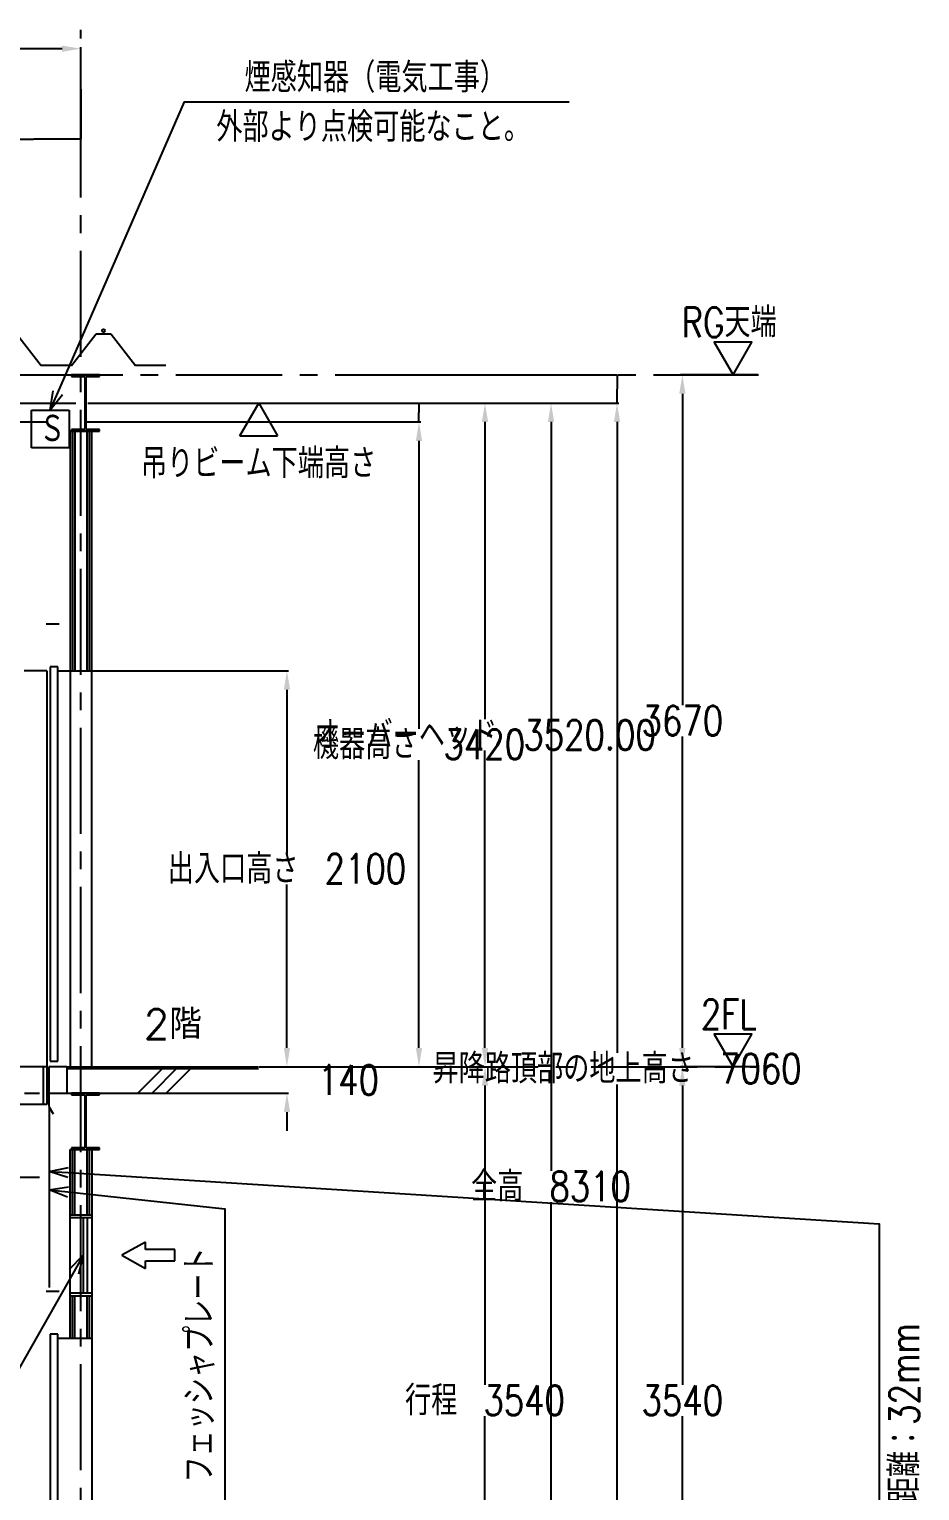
# Model space of a CAD drawing. Extents: x 6277 to 40502, y 903 to 24570.
# Drawn here: x 11605 to 16326, y 14058 to 21811 of the extents above; entities that cross this region are included whole.
import ezdxf
from ezdxf.enums import TextEntityAlignment as Align

# ---------------------------------------------------------------- set-up
doc = ezdxf.new("R2010")
doc.units = 0
doc.header["$LTSCALE"] = 750
doc.header["$MEASUREMENT"] = 0
doc.linetypes.add('CENTER2', pattern=[1.125, 0.75, -0.125, 0.125, -0.125])
doc.linetypes.add('HIDDEN2', pattern=[0.1875, 0.125, -0.0625])
doc.layers.get('0').update_dxf_attribs({"linetype": 'CONTINUOUS'})
doc.layers.get('DEFPOINTS').update_dxf_attribs({"color": 8, "linetype": 'CONTINUOUS'})
for name, color, linetype in [('01-寸法１', 6, 'CONTINUOUS'), ('01-床', 3, 'CONTINUOUS'), ('ZZ-BUILD-AXIS-T', 7, 'CENTER2'), ('ZZ-BUILD-BM2', 2, 'CONTINUOUS'), ('ZZ-BUILD-F', 3, 'CONTINUOUS'), ('ZZ-BUILD-FF', 3, 'CONTINUOUS'), ('ZZ-BUILD-MB', 3, 'CONTINUOUS'), ('ZZ-BUILD-W', 3, 'CONTINUOUS'), ('ZZ-COMMENT', 6, 'CONTINUOUS'), ('ZZ-DIM-COM1', 6, 'CONTINUOUS'), ('ZZ-DIM-COM2', 7, 'CONTINUOUS'), ('ZZ-ETC', 7, 'CONTINUOUS'), ('ZZ-OBJE', 3, 'CONTINUOUS'), ('ZZ-TEXT', 4, 'CONTINUOUS')]:
    doc.layers.add(name, color=color, linetype=linetype)
doc.styles.add('MITOFREE', font='romans.shx', dxfattribs={"width": 0.8, "bigfont": 'extfont.shx'})
doc.styles.add('MITOH', font='romans.shx', dxfattribs={"width": 0.8, "bigfont": 'extfont.shx'})
doc.dimstyles.get("Standard").update_dxf_attribs({"dimtxt": 0.18, "dimasz": 0.18, "dimexe": 0.18, "dimexo": 0.0625, "dimgap": 0.09, "dimtad": 0, "dimtih": 1, "dimtoh": 1, "dimzin": 0, "dimdsep": 46, "dimtxsty": 'MITOH', "dimcen": 0.09, "dimadec": 0, "dimazin": 0, "dimtfac": 1, "dimtofl": 0, "dimtmove": 2, "dimatfit": 3, "dimfxl": 1, "dimtolj": 1, "dimarcsym": 0})

# ---------------------------------------------------------------- blocks, each defined once
blk = doc.blocks.new('*U196')
at = {"layer": 'ZZ-COMMENT', "style": 'MITOH', "width": 0.8}
for s, p in [('煙感知器（電気工事）', (12579.7, 21634.9)), ('外部より点検可能なこと。', (12430, 21372.4))]:
    blk.add_text(s, height=157.5, dxfattribs=at).set_placement(p)
blk = doc.blocks.new('_OPEN30')
at = {"color": 0, "linetype": 'ByBlock'}
for p, q in [((-1, 0.268), (0, 0)), ((0, 0), (-1, -0.268)), ((0, 0), (-1, 0))]:
    blk.add_line(p, q, dxfattribs=at)
blk = doc.blocks.new('*U197')
at = {"layer": 'ZZ-COMMENT'}
blk.add_lwpolyline([(11589.3, 20041.1), (12261.9, 21584.9), (12271.9, 21584.9)], dxfattribs=at)
at = {"layer": 'ZZ-COMMENT', "xscale": 100, "yscale": 100, "zscale": 100, "rotation": 246.4603853469056}
blk.add_blockref('_OPEN30', (11549.4, 19949.4), dxfattribs=at)
blk = doc.blocks.new('*U208')
at = {"layer": 'ZZ-COMMENT', "style": 'MITOH', "width": 0.8}
blk.add_text('フェッシャプレート', height=157.5, rotation=90, dxfattribs=at).set_placement((12419.6, 14261.1))
blk = doc.blocks.new('*U209')
at = {"layer": 'ZZ-COMMENT'}
blk.add_lwpolyline([(11643.3, 15802.3), (12474.6, 15712.9), (12474.6, 15702.9)], dxfattribs=at)
at = {"layer": 'ZZ-COMMENT', "xscale": 100, "yscale": 100, "zscale": 100, "rotation": 173.8669687362852}
blk.add_blockref('_OPEN30', (11543.9, 15812.9), dxfattribs=at)
blk = doc.blocks.new('*U210')
at = {"layer": 'ZZ-COMMENT', "style": 'MITOH', "width": 0.8}
for s, p in [('かごの床先と昇降路の壁（フェッシャプレート）との水平距離：32mm', (16156.4, 10548.1)), ('出入口の床先とかごの床先との水平距離：10mm', (15893.9, 10539.7))]:
    blk.add_text(s, height=157.5, rotation=90, dxfattribs=at).set_placement(p)
blk = doc.blocks.new('*U211')
at = {"layer": 'ZZ-COMMENT'}
blk.add_lwpolyline([(11643.7, 15905.1), (15943.9, 15632.9), (15943.9, 15622.9)], dxfattribs=at)
at = {"layer": 'ZZ-COMMENT', "xscale": 100, "yscale": 100, "zscale": 100, "rotation": 176.3787293205025}
blk.add_blockref('_OPEN30', (11543.9, 15911.4), dxfattribs=at)
blk = doc.blocks.new('*D259')
at = {"layer": 'DEFPOINTS', "color": 0, "transparency": 16777216}
for p in [(11878.9, 21707.4), (11878.9, 21417.4), (9098.9, 20857.4)]:
    blk.add_point(p, dxfattribs=at)
at = {"layer": 'ZZ-DIM-COM1', "color": 0, "lineweight": -2, "transparency": 16777216}
for p, q in [((9098.9, 20860.5), (9098.9, 21716.4)), ((9198.9, 21707.4), (10262.4, 21707.4)), ((11778.9, 21707.4), (10715.4, 21707.4)), ((11878.9, 21420.5), (11878.9, 21716.4))]:
    blk.add_line(p, q, dxfattribs=at)
at = {"layer": 'ZZ-DIM-COM1', "color": 0, "transparency": 16777216}
for points in [[(9198.9, 21724), (9198.9, 21690.7), (9098.9, 21707.4)], [(11778.9, 21724), (11778.9, 21690.7), (11878.9, 21707.4)]]:
    blk.add_solid(points, dxfattribs=at)
at = {"layer": 'ZZ-DIM-COM1', "color": 0, "transparency": 16777216, "insert": (10488.9, 21707.4), "char_height": 157.5, "attachment_point": 5, "style": 'MITOH'}
blk.add_mtext('\\A1;2780', dxfattribs=at)
blk = doc.blocks.new('*D260')
at = {"layer": 'DEFPOINTS', "color": 0, "transparency": 16777216}
for p in [(11936.4, 18407.4), (12971.4, 18407.4), (12821.4, 16307.4)]:
    blk.add_point(p, dxfattribs=at)
at = {"layer": 'ZZ-DIM-COM1', "color": 0, "lineweight": -2, "transparency": 16777216}
for p, q in [((11939.5, 18407.4), (12980.4, 18407.4)), ((12971.4, 18307.4), (12971.4, 17440.6)), ((12971.4, 16407.4), (12971.4, 17274.1)), ((12824.5, 16307.4), (12980.4, 16307.4))]:
    blk.add_line(p, q, dxfattribs=at)
at = {"layer": 'ZZ-DIM-COM1', "color": 0, "transparency": 16777216}
for points in [[(12954.8, 18307.4), (12988.1, 18307.4), (12971.4, 18407.4)], [(12954.8, 16407.4), (12988.1, 16407.4), (12971.4, 16307.4)]]:
    blk.add_solid(points, dxfattribs=at)
at = {"layer": 'ZZ-DIM-COM1', "color": 0, "transparency": 16777216, "insert": (12971.4, 17357.4), "char_height": 157.5, "attachment_point": 5, "style": 'MITOH'}
blk.add_mtext('\\A1;出入口高さ\u30002100', dxfattribs=at)
blk = doc.blocks.new('*D261')
at = {"layer": 'DEFPOINTS', "color": 0, "transparency": 16777216}
for p in [(11906.2, 19727.4), (13671.4, 19727.4), (12821.4, 16307.4)]:
    blk.add_point(p, dxfattribs=at)
at = {"layer": 'ZZ-DIM-COM1', "color": 0, "lineweight": -2, "transparency": 16777216}
for p, q in [((11909.3, 19727.4), (13680.4, 19727.4)), ((13671.4, 19627.4), (13671.4, 18100.6)), ((13671.4, 16407.4), (13671.4, 17934.1)), ((12824.5, 16307.4), (13680.4, 16307.4))]:
    blk.add_line(p, q, dxfattribs=at)
at = {"layer": 'ZZ-DIM-COM1', "color": 0, "transparency": 16777216}
for points in [[(13654.8, 19627.4), (13688.1, 19627.4), (13671.4, 19727.4)], [(13654.8, 16407.4), (13688.1, 16407.4), (13671.4, 16307.4)]]:
    blk.add_solid(points, dxfattribs=at)
at = {"layer": 'ZZ-DIM-COM1', "color": 0, "transparency": 16777216, "insert": (13671.4, 18017.4), "char_height": 157.5, "attachment_point": 5, "style": 'MITOH'}
blk.add_mtext('\\A1;機器高さ\u30003420', dxfattribs=at)
blk = doc.blocks.new('*D263')
at = {"layer": 'DEFPOINTS', "color": 0, "transparency": 16777216}
for p in [(12821.4, 16307.4), (14021.4, 16307.4), (12821.4, 12767.4)]:
    blk.add_point(p, dxfattribs=at)
at = {"layer": 'ZZ-DIM-COM1', "color": 0, "lineweight": -2, "transparency": 16777216}
for p, q in [((12824.5, 16307.4), (14030.4, 16307.4)), ((14021.4, 16207.4), (14021.4, 14620.6)), ((14021.4, 12867.4), (14021.4, 14454.1)), ((12824.5, 12767.4), (14030.4, 12767.4))]:
    blk.add_line(p, q, dxfattribs=at)
at = {"layer": 'ZZ-DIM-COM1', "color": 0, "transparency": 16777216}
for points in [[(14004.8, 16207.4), (14038.1, 16207.4), (14021.4, 16307.4)], [(14004.8, 12867.4), (14038.1, 12867.4), (14021.4, 12767.4)]]:
    blk.add_solid(points, dxfattribs=at)
at = {"layer": 'ZZ-DIM-COM1', "color": 0, "transparency": 16777216, "insert": (14021.4, 14537.4), "char_height": 157.5, "attachment_point": 5, "style": 'MITOH'}
blk.add_mtext('\\A1;行程\u30003540', dxfattribs=at)
blk = doc.blocks.new('*D264')
at = {"layer": 'DEFPOINTS', "color": 0, "transparency": 16777216}
for p in [(11912.7, 19827.4), (14021.4, 19827.4), (12821.4, 16307.4)]:
    blk.add_point(p, dxfattribs=at)
at = {"layer": 'ZZ-DIM-COM1', "color": 190, "lineweight": -2, "transparency": 16777216}
for p, q in [((11915.8, 19827.4), (14030.4, 19827.4)), ((14021.4, 19727.4), (14021.4, 18150.6)), ((14021.4, 16407.4), (14021.4, 17984.1)), ((12824.5, 16307.4), (14030.4, 16307.4))]:
    blk.add_line(p, q, dxfattribs=at)
at = {"layer": 'ZZ-DIM-COM1', "color": 190, "transparency": 16777216}
for points in [[(14004.8, 19727.4), (14038.1, 19727.4), (14021.4, 19827.4)], [(14004.8, 16407.4), (14038.1, 16407.4), (14021.4, 16307.4)]]:
    blk.add_solid(points, dxfattribs=at)
at = {"layer": 'ZZ-DIM-COM1', "color": 190, "transparency": 16777216, "insert": (14021.4, 18067.4), "char_height": 157.5, "attachment_point": 5, "style": 'MITOH'}
blk.add_mtext('\\A1;オーバーヘッド\u30003520.00', dxfattribs=at)
blk = doc.blocks.new('*D265')
at = {"layer": 'DEFPOINTS', "color": 0, "transparency": 16777216}
for p in [(11912.7, 19827.4), (14371.4, 19827.4), (11803.9, 11517.4)]:
    blk.add_point(p, dxfattribs=at)
at = {"layer": 'ZZ-DIM-COM1', "color": 0, "lineweight": -2, "transparency": 16777216}
for p, q in [((11915.8, 19827.4), (14380.4, 19827.4)), ((14371.4, 19727.4), (14371.4, 15755.6)), ((14371.4, 11617.4), (14371.4, 15589.1)), ((11807, 11517.4), (14380.4, 11517.4))]:
    blk.add_line(p, q, dxfattribs=at)
at = {"layer": 'ZZ-DIM-COM1', "color": 0, "transparency": 16777216}
for points in [[(14354.8, 19727.4), (14388.1, 19727.4), (14371.4, 19827.4)], [(14354.8, 11617.4), (14388.1, 11617.4), (14371.4, 11517.4)]]:
    blk.add_solid(points, dxfattribs=at)
at = {"layer": 'ZZ-DIM-COM1', "color": 0, "transparency": 16777216, "insert": (14371.4, 15672.4), "char_height": 157.5, "attachment_point": 5, "style": 'MITOH'}
blk.add_mtext('\\A1;全高\u30008310', dxfattribs=at)
blk = doc.blocks.new('*D266')
at = {"layer": 'DEFPOINTS', "color": 0, "transparency": 16777216}
for p in [(11912.7, 19827.4), (14721.4, 19827.4), (12896.4, 12767.4)]:
    blk.add_point(p, dxfattribs=at)
at = {"layer": 'ZZ-DIM-COM1', "color": 0, "lineweight": -2, "transparency": 16777216}
for p, q in [((11915.8, 19827.4), (14730.4, 19827.4)), ((14721.4, 19727.4), (14721.4, 16380.6)), ((14721.4, 12867.4), (14721.4, 16214.1)), ((12899.5, 12767.4), (14730.4, 12767.4))]:
    blk.add_line(p, q, dxfattribs=at)
at = {"layer": 'ZZ-DIM-COM1', "color": 0, "transparency": 16777216}
for points in [[(14704.8, 19727.4), (14738.1, 19727.4), (14721.4, 19827.4)], [(14704.8, 12867.4), (14738.1, 12867.4), (14721.4, 12767.4)]]:
    blk.add_solid(points, dxfattribs=at)
at = {"layer": 'ZZ-DIM-COM1', "color": 0, "transparency": 16777216, "insert": (14721.4, 16297.4), "char_height": 157.5, "attachment_point": 5, "style": 'MITOH'}
blk.add_mtext('\\A1;昇降路頂部の地上高さ\u30007060', dxfattribs=at)
blk = doc.blocks.new('*D273')
at = {"layer": 'DEFPOINTS', "color": 0, "transparency": 16777216}
for p in [(12821.4, 16307.4), (12971.4, 16307.4), (11977.9, 16167.4)]:
    blk.add_point(p, dxfattribs=at)
at = {"layer": 'ZZ-DIM-COM1', "color": 0, "lineweight": -2, "transparency": 16777216}
for p, q in [((12971.4, 16407.4), (12971.4, 16507.4)), ((12824.5, 16307.4), (12980.4, 16307.4)), ((11981, 16167.4), (12980.4, 16167.4)), ((12971.4, 16067.4), (12971.4, 15967.4))]:
    blk.add_line(p, q, dxfattribs=at)
at = {"layer": 'ZZ-DIM-COM1', "color": 0, "transparency": 16777216}
for points in [[(12954.8, 16407.4), (12988.1, 16407.4), (12971.4, 16307.4)], [(12954.8, 16067.4), (12988.1, 16067.4), (12971.4, 16167.4)]]:
    blk.add_solid(points, dxfattribs=at)
at = {"layer": 'ZZ-DIM-COM1', "color": 0, "transparency": 16777216, "insert": (13297.7, 16237.4), "char_height": 157.5, "attachment_point": 5, "style": 'MITOH'}
blk.add_mtext('\\A1;140', dxfattribs=at)
blk = doc.blocks.new('*U232')
at = {"layer": 'ZZ-COMMENT'}
blk.add_lwpolyline([(11675.1, 15379.4), (11353.6, 14811.7)], dxfattribs=at)
at = {"layer": 'ZZ-COMMENT', "xscale": 100, "yscale": 100, "zscale": 100, "rotation": 60.47294033653557}
blk.add_blockref('_OPEN30', (11724.4, 15466.4), dxfattribs=at)
blk = doc.blocks.new('*U234')
at = {"layer": 'ZZ-TEXT', "style": 'MITOH', "width": 0.8}
blk.add_text('2FL', height=157.5, dxfattribs=at).set_placement((14998.4, 16666.4))
blk = doc.blocks.new('*U235')
at = {"layer": 'ZZ-TEXT', "style": 'MITOH', "width": 0.8}
blk.add_text('RG天端', height=157.5, dxfattribs=at).set_placement((14897, 20336.4))
blk = doc.blocks.new('*D287')
at = {"layer": 'DEFPOINTS', "color": 0, "transparency": 16777216}
for p in [(13671.4, 19977.4), (14721.4, 19977.4), (13671.4, 19827.4)]:
    blk.add_point(p, dxfattribs=at)
at = {"layer": 'ZZ-DIM-COM1', "color": 0, "lineweight": -2, "transparency": 16777216}
for p, q in [((13671.5, 19977.4), (14721.6, 19977.4)), ((14721.4, 19977.2), (14721.4, 19902.5)), ((14721.4, 19827.5), (14721.4, 19902.2)), ((13671.5, 19827.4), (14721.6, 19827.4))]:
    blk.add_line(p, q, dxfattribs=at)
at = {"layer": 'ZZ-DIM-COM1', "color": 0, "transparency": 16777216}
for points in [[(14721.4, 19977.2), (14721.4, 19977.2), (14721.4, 19977.4)], [(14721.4, 19827.5), (14721.4, 19827.5), (14721.4, 19827.4)]]:
    blk.add_solid(points, dxfattribs=at)
at = {"layer": 'ZZ-DIM-COM1', "color": 0, "transparency": 16777216, "insert": (14721.4, 19902.4), "char_height": 0.18, "attachment_point": 5, "style": 'MITOH'}
blk.add_mtext('\\A1;150.00', dxfattribs=at)
blk = doc.blocks.new('*D288')
at = {"layer": 'DEFPOINTS', "color": 0, "transparency": 16777216}
for p in [(11987.7, 19827.4), (13671.4, 19827.4), (11981.2, 19727.4)]:
    blk.add_point(p, dxfattribs=at)
at = {"layer": 'ZZ-DIM-COM1', "color": 0, "lineweight": -2, "transparency": 16777216}
for p, q in [((11987.7, 19827.4), (13671.6, 19827.4)), ((13671.4, 19827.2), (13671.4, 19777.5)), ((13671.4, 19727.5), (13671.4, 19777.2)), ((11981.2, 19727.4), (13671.6, 19727.4))]:
    blk.add_line(p, q, dxfattribs=at)
at = {"layer": 'ZZ-DIM-COM1', "color": 0, "transparency": 16777216}
for points in [[(13671.4, 19827.2), (13671.4, 19827.2), (13671.4, 19827.4)], [(13671.4, 19727.5), (13671.4, 19727.5), (13671.4, 19727.4)]]:
    blk.add_solid(points, dxfattribs=at)
at = {"layer": 'ZZ-DIM-COM1', "color": 0, "transparency": 16777216, "insert": (13671.4, 19777.4), "char_height": 0.18, "attachment_point": 5, "style": 'MITOH'}
blk.add_mtext('\\A1;100.00', dxfattribs=at)
blk = doc.blocks.new('*D293')
at = {"layer": 'DEFPOINTS', "color": 0, "transparency": 16777216}
for p in [(11878.9, 21492.4), (11878.9, 21227.1), (11378.9, 19827.4)]:
    blk.add_point(p, dxfattribs=at)
at = {"layer": 'ZZ-DIM-COM2', "color": 0, "lineweight": -2, "transparency": 16777216}
for p, q in [((11878.9, 21492.3), (11878.9, 21226.9)), ((11378.9, 19827.4), (11378.9, 21227.3)), ((11379.1, 21227.1), (11628.5, 21227.1)), ((11878.7, 21227.1), (11629.4, 21227.1))]:
    blk.add_line(p, q, dxfattribs=at)
at = {"layer": 'ZZ-DIM-COM2', "color": 0, "transparency": 16777216}
for points in [[(11379.1, 21227.1), (11379.1, 21227), (11378.9, 21227.1)], [(11878.7, 21227.1), (11878.7, 21227), (11878.9, 21227.1)]]:
    blk.add_solid(points, dxfattribs=at)
at = {"layer": 'ZZ-DIM-COM2', "color": 0, "transparency": 16777216, "insert": (11628.9, 21227.1), "char_height": 0.18, "attachment_point": 5, "style": 'MITOH'}
blk.add_mtext('\\A1;500.00', dxfattribs=at)
blk = doc.blocks.new('*D300')
at = {"layer": 'DEFPOINTS', "color": 0, "transparency": 16777216}
for p in [(15067.7, 19977.4), (15471.4, 19977.4), (15471.4, 16307.4)]:
    blk.add_point(p, dxfattribs=at)
at = {"layer": 'ZZ-DIM-COM1', "color": 0, "lineweight": -2, "transparency": 16777216}
for p, q in [((15468.3, 19977.4), (15058.7, 19977.4)), ((15067.7, 19877.4), (15067.7, 18225.6)), ((15067.7, 16407.4), (15067.7, 18059.1)), ((15468.3, 16307.4), (15058.7, 16307.4))]:
    blk.add_line(p, q, dxfattribs=at)
at = {"layer": 'ZZ-DIM-COM1', "color": 0, "transparency": 16777216}
for points in [[(15051.1, 19877.4), (15084.4, 19877.4), (15067.7, 19977.4)], [(15051.1, 16407.4), (15084.4, 16407.4), (15067.7, 16307.4)]]:
    blk.add_solid(points, dxfattribs=at)
at = {"layer": 'ZZ-DIM-COM1', "color": 0, "transparency": 16777216, "insert": (15067.7, 18142.4), "char_height": 157.5, "attachment_point": 5, "style": 'MITOH'}
blk.add_mtext('\\A1;3670', dxfattribs=at)
blk = doc.blocks.new('*D301')
at = {"layer": 'DEFPOINTS', "color": 0, "transparency": 16777216}
for p in [(15471.4, 16307.4), (15067.7, 12767.4), (15471.4, 12767.4)]:
    blk.add_point(p, dxfattribs=at)
at = {"layer": 'ZZ-DIM-COM1', "color": 0, "lineweight": -2, "transparency": 16777216}
for p, q in [((15468.3, 16307.4), (15058.7, 16307.4)), ((15067.7, 16207.4), (15067.7, 14620.6)), ((15067.7, 12867.4), (15067.7, 14454.1)), ((15468.3, 12767.4), (15058.7, 12767.4))]:
    blk.add_line(p, q, dxfattribs=at)
at = {"layer": 'ZZ-DIM-COM1', "color": 0, "transparency": 16777216}
for points in [[(15051.1, 16207.4), (15084.4, 16207.4), (15067.7, 16307.4)], [(15051.1, 12867.4), (15084.4, 12867.4), (15067.7, 12767.4)]]:
    blk.add_solid(points, dxfattribs=at)
at = {"layer": 'ZZ-DIM-COM1', "color": 0, "transparency": 16777216, "insert": (15067.7, 14537.4), "char_height": 157.5, "attachment_point": 5, "style": 'MITOH'}
blk.add_mtext('\\A1;3540', dxfattribs=at)

msp = doc.modelspace()

# ---------------------------------------------------------------- linework, layer by layer
for p, q in [((12721.579, 19654.151), (12821.579, 19827.356)), ((12821.579, 19827.356), (12921.579, 19654.151)), ((12721.579, 19654.151), (12921.579, 19654.151))]:
    msp.add_line(p, q)
msp.add_point((11821.42, 15522.356))
at = {"layer": '01-床'}
for p, q in [((11538.92, 20193.356), (11668.92, 20027.356)), ((11828.92, 20027.356), (11958.92, 20193.356)), ((12038.92, 20193.356), (11958.92, 20193.356)), ((11998.92, 20204.356), (11998.92, 20193.356)), ((12038.92, 20193.356), (12168.92, 20027.356)), ((11828.92, 20027.356), (11668.92, 20027.356)), ((11828.92, 20027.356), (11668.92, 20027.356)), ((12328.92, 20027.356), (12168.92, 20027.356)), ((12328.92, 20027.356), (12168.92, 20027.356))]:
    msp.add_line(p, q, dxfattribs=at)
msp.add_circle((11998.92, 20211.856), 7.5, dxfattribs=at)
at = {"layer": 'ZZ-BUILD-AXIS-T', "linetype": 'CENTER2'}
for p, q in [((11878.92, 10792.356), (11878.92, 21807.356)), ((9008.016, 19977.356), (15471.42, 19977.356)), ((9601.78, 19827.356), (11912.67, 19827.356)), ((12896.42, 16307.356), (15471.42, 16307.356))]:
    msp.add_line(p, q, dxfattribs=at)
at = {"layer": 'ZZ-BUILD-BM2', "color": 3, "linetype": 'Continuous'}
for p, q in [((11977.92, 19977.356), (11828.92, 19977.356)), ((11828.92, 19977.356), (11828.92, 19969.356)), ((11828.92, 19969.356), (11900.67, 19969.356)), ((11900.67, 19969.356), (11900.67, 19687.356)), ((11906.17, 19687.356), (11906.17, 19969.356)), ((11906.17, 19969.356), (11977.92, 19969.356)), ((11977.92, 19969.356), (11977.92, 19977.356)), ((11900.67, 19687.356), (11828.92, 19687.356)), ((11828.92, 19687.356), (11828.92, 19679.356)), ((11828.92, 19679.356), (11977.92, 19679.356)), ((11977.92, 19687.356), (11906.17, 19687.356)), ((11977.92, 19679.356), (11977.92, 19687.356)), ((11977.92, 16167.356), (11828.92, 16167.356)), ((11828.92, 16167.356), (11828.92, 16159.356)), ((11828.92, 16159.356), (11900.67, 16159.356)), ((11900.67, 16159.356), (11900.67, 15877.356)), ((11906.17, 15877.356), (11906.17, 16159.356)), ((11906.17, 16159.356), (11977.92, 16159.356)), ((11977.92, 16159.356), (11977.92, 16167.356)), ((11900.67, 15877.356), (11828.92, 15877.356)), ((11828.92, 15877.356), (11828.92, 15869.356)), ((11828.92, 15869.356), (11977.92, 15869.356)), ((11977.92, 15877.356), (11906.17, 15877.356)), ((11977.92, 15869.356), (11977.92, 15877.356)), ((9528.92, 15721.356), (11658.92, 15721.356))]:
    msp.add_line(p, q, dxfattribs=at)
at = {"layer": 'ZZ-BUILD-BM2', "color": 2, "linetype": 'HIDDEN2'}
msp.add_line((10033.92, 16167.356), (11658.92, 16167.356), dxfattribs=at)
at = {"layer": 'ZZ-BUILD-F', "linetype": 'Continuous'}
for p, q in [((11803.92, 16297.356), (12821.42, 16297.356)), ((11821.42, 16167.356), (12821.42, 16167.356))]:
    msp.add_line(p, q, dxfattribs=at)
at = {"layer": 'ZZ-BUILD-F', "color": 7, "linetype": 'Continuous'}
for p, q in [((12311.42, 16297.356), (12181.42, 16167.356)), ((12386.42, 16297.356), (12256.42, 16167.356)), ((12461.42, 16297.356), (12331.42, 16167.356))]:
    msp.add_line(p, q, dxfattribs=at)
at = {"layer": 'ZZ-BUILD-FF', "linetype": 'Continuous'}
msp.add_line((11803.92, 16307.356), (12821.42, 16307.356), dxfattribs=at)
at = {"layer": 'ZZ-BUILD-MB', "linetype": 'Continuous'}
msp.add_line((11698.92, 16167.356), (11821.42, 16167.356), dxfattribs=at)
at = {"layer": 'ZZ-BUILD-W', "linetype": 'Continuous'}
for p, q in [((11821.42, 19679.356), (11821.42, 16307.356)), ((11936.42, 19679.356), (11821.42, 19679.356)), ((11833.92, 19679.356), (11833.92, 18407.356)), ((11846.42, 19679.356), (11846.42, 18407.356)), ((11911.42, 18407.356), (11911.42, 19679.356)), ((11923.92, 18407.356), (11923.92, 19679.356)), ((11936.42, 16307.356), (11936.42, 19679.356)), ((11756.92, 18407.356), (11936.42, 18407.356)), ((11821.42, 16307.356), (11936.42, 16307.356)), ((11821.42, 14867.356), (11821.42, 15869.356)), ((11821.42, 15869.356), (11936.42, 15869.356)), ((11833.92, 15522.356), (11833.92, 15869.356)), ((11846.42, 15522.356), (11846.42, 15869.356)), ((11911.42, 15522.356), (11911.42, 15869.356)), ((11923.92, 15522.356), (11923.92, 15869.356)), ((11936.42, 15869.356), (11936.42, 12767.356)), ((11833.92, 14867.356), (11833.92, 15092.356)), ((11846.42, 14867.356), (11846.42, 15092.356)), ((11911.42, 14867.356), (11911.42, 15092.356)), ((11923.92, 14867.356), (11923.92, 15092.356)), ((11756.92, 14867.356), (11936.42, 14867.356))]:
    msp.add_line(p, q, dxfattribs=at)
at = {"layer": 'ZZ-COMMENT'}
for p, q in [((12428.92, 21425.856), (14467.32, 21425.856)), ((12641.568, 15553.856), (12641.568, 13969.056)), ((16110.922, 15473.856), (16110.922, 10265.056))]:
    msp.add_line(p, q, dxfattribs=at)
at = {"layer": 'ZZ-ETC', "color": 7, "linetype": 'Continuous'}
for p, q in [((12221.414, 15377.368), (12096.42, 15307.356)), ((12221.417, 15337.37), (12221.414, 15377.368)), ((12096.42, 15307.356), (12221.425, 15237.368)), ((12377.217, 15337.357), (12221.417, 15337.37)), ((12221.425, 15237.368), (12221.421, 15277.37)), ((12221.421, 15277.369), (12377.222, 15277.357)), ((12377.222, 15277.357), (12377.217, 15337.357))]:
    msp.add_line(p, q, dxfattribs=at)
at = {"layer": 'ZZ-OBJE', "color": 1, "linetype": 'CENTER2', "extrusion": (1.1e-15, 0, -1)}
msp.add_line((11698.92, 19727.356), (9148.92, 19727.356), dxfattribs=at)
at = {"layer": 'ZZ-OBJE'}
for p, q in [((11694.92, 18657.356), (11762.92, 18657.356)), ((11762.92, 18657.356), (11762.92, 18657.356)), ((11756.92, 18429.356), (11716.92, 18429.356)), ((11716.92, 18429.356), (11716.92, 16337.356)), ((11756.92, 16337.356), (11756.92, 18429.356)), ((11716.92, 16337.356), (11756.92, 16337.356)), ((11694.92, 15117.356), (11762.92, 15117.356)), ((11762.92, 15117.356), (11762.92, 15117.356)), ((11756.92, 14889.356), (11716.92, 14889.356)), ((11716.92, 14889.356), (11716.92, 12797.356)), ((11756.92, 12797.356), (11756.92, 14889.356))]:
    msp.add_line(p, q, dxfattribs=at)
at = {"layer": 'ZZ-OBJE', "linetype": 'Continuous', "extrusion": (1.1e-15, 0, -1)}
for p, q in [((11698.92, 18407.356), (11578.92, 18407.356)), ((11698.92, 18407.356), (11698.92, 16107.356)), ((11698.92, 16307.356), (10033.92, 16307.356)), ((11698.92, 16107.356), (10033.92, 16107.356))]:
    msp.add_line(p, q, dxfattribs=at)
at = {"layer": 'ZZ-OBJE', "linetype": 'Continuous', "extrusion": (2.3e-15, 0, -1)}
msp.add_line((11678.92, 16307.356), (11678.92, 16107.356), dxfattribs=at)
at = {"layer": 'ZZ-OBJE', "linetype": 'Continuous'}
for p, q in [((11803.92, 16307.356), (11708.92, 16307.356)), ((11708.92, 16307.356), (11708.92, 16097.356)), ((11803.92, 16307.356), (11803.92, 16167.356)), ((11708.92, 16097.356), (11731.92, 16057.356)), ((11710.922, 16093.856), (11710.922, 15137.356)), ((11710.922, 16093.856), (11710.922, 16093.856)), ((11710.922, 15137.356), (11710.922, 15137.356))]:
    msp.add_line(p, q, dxfattribs=at)
at = {"layer": 'ZZ-OBJE', "color": 3, "linetype": 'Continuous'}
for points in [[(11821.42, 15522.356), (11936.42, 15522.356)], [(11821.42, 15507.356), (11936.42, 15507.356)], [(11891.42, 15507.356), (11891.42, 15107.356)], [(11911.42, 15507.356), (11911.42, 15107.356)], [(11821.42, 15107.356), (11936.42, 15107.356)], [(11821.42, 15092.356), (11936.42, 15092.356)]]:
    msp.add_lwpolyline(points, dxfattribs=at)
at = {"layer": 'ZZ-TEXT'}
for p, q in [((11616.42, 19790.312), (11816.42, 19790.312)), ((11616.42, 19590.309), (11616.42, 19790.312)), ((11816.42, 19790.312), (11816.42, 19590.309)), ((11816.42, 19590.309), (11616.42, 19590.309))]:
    msp.add_line(p, q, dxfattribs=at)
for points in [[(15336.42, 19977.356), (15436.42, 20150.561), (15236.42, 20150.561)], [(15336.42, 16307.356), (15436.42, 16480.561), (15236.42, 16480.561)]]:
    msp.add_lwpolyline(points, close=True, dxfattribs=at)

# ---------------------------------------------------------------- block references
at = {"layer": 'ZZ-COMMENT'}
for name in ['*U196', '*U197', '*U235', '*U234', '*U211', '*U209', '*U232', '*U208', '*U210']:
    msp.add_blockref(name, (167.013, -159.077), dxfattribs=at)

# ---------------------------------------------------------------- texts
at = {"layer": '01-寸法１', "style": 'MITOH', "width": 0.8}
msp.add_text('吊りビーム下端高さ', height=157.5, dxfattribs=at).set_placement((12197.387, 19429.384))
at = {"layer": 'ZZ-TEXT', "style": 'MITOFREE', "width": 0.8}
msp.add_text('Ｓ', height=157.5, dxfattribs=at).set_placement((11657.62, 19611.56))
at = {"layer": 'ZZ-TEXT', "style": 'MITOH'}
msp.add_text('2階', height=157.5, dxfattribs=at).set_placement((12211.92, 16407.356), align=Align.BOTTOM_LEFT)

# ---------------------------------------------------------------- dimensions: what is measured, and where the dimension line sits
at = {"layer": 'ZZ-DIM-COM1'}
dim = msp.add_linear_dim(base=(11878.92, 21707.356), p1=(9098.92, 20857.356), p2=(11878.92, 21417.356), dimstyle='Standard', override={"dimscale": 50, "dimtxt": 3.15, "dimasz": 2, "dimdec": 0}, dxfattribs=at)
dim.commit()
dim.dimension.update_dxf_attribs({"geometry": '*D259', "text_midpoint": (10488.92, 21707.356)})
for base, p1, p2, picture, middle in [((14721.42, 19977.356), (13671.42, 19827.356), (13671.42, 19977.356), '*D287', (14721.42, 19902.356)), ((13671.42, 19827.356), (11981.17, 19727.356), (11987.67, 19827.356), '*D288', (13671.42, 19777.356))]:
    dim = msp.add_linear_dim(base=base, p1=p1, p2=p2, angle=90, dimstyle='Standard', dxfattribs=at)
    dim.commit()
    dim.dimension.update_dxf_attribs({"geometry": picture, "text_midpoint": middle})
for base, p1, p2, angle, picture, middle in [((15067.732, 19977.356), (15471.42, 16307.356), (15471.42, 19977.356), 90, '*D300', (15067.732, 18142.356)), ((12971.42, 16307.356), (11977.92, 16167.356), (12821.42, 16307.356), 270, '*D273', (13297.67, 16237.356)), ((15067.732, 12767.356), (15471.42, 16307.356), (15471.42, 12767.356), 90, '*D301', (15067.732, 14537.356))]:
    dim = msp.add_linear_dim(base=base, p1=p1, p2=p2, angle=angle, dimstyle='Standard', override={"dimscale": 50, "dimtxt": 3.15, "dimasz": 2, "dimdec": 0}, dxfattribs=at)
    dim.commit()
    dim.dimension.update_dxf_attribs({"geometry": picture, "text_midpoint": middle})
for base, p1, p2, text, override, picture, middle in [((14371.42, 19827.356), (11803.92, 11517.356), (11912.67, 19827.356), '全高\u3000<>', {"dimscale": 50, "dimtxt": 3.15, "dimasz": 2, "dimdec": 0}, '*D265', (14371.42, 15672.356)), ((14021.42, 19827.356), (12821.42, 16307.356), (11912.67, 19827.356), 'オーバーヘッド\u3000<>', {"dimscale": 50, "dimtxt": 3.15, "dimasz": 2, "dimjust": 0, "dimlfac": 1, "dimse1": 0, "dimse2": 0, "dimclrd": 190, "dimclre": 190, "dimclrt": 190, "dimtix": 1, "dimtfillclr": 190}, '*D264', (14021.42, 18067.356)), ((14721.42, 19827.356), (12896.42, 12767.356), (11912.67, 19827.356), '昇降路頂部の地上高さ\u3000<>', {"dimscale": 50, "dimtxt": 3.15, "dimasz": 2, "dimdec": 0}, '*D266', (14721.42, 16297.356)), ((13671.42, 19727.356), (12821.42, 16307.356), (11906.17, 19727.356), '機器高さ\u3000<>', {"dimscale": 50, "dimtxt": 3.15, "dimasz": 2, "dimdec": 0}, '*D261', (13671.42, 18017.356)), ((12971.42, 18407.356), (12821.42, 16307.356), (11936.42, 18407.356), '出入口高さ\u3000<>', {"dimscale": 50, "dimtxt": 3.15, "dimasz": 2, "dimdec": 0}, '*D260', (12971.42, 17357.356)), ((14021.42, 16307.356), (12821.42, 12767.356), (12821.42, 16307.356), '行程\u3000<>', {"dimscale": 50, "dimtxt": 3.15, "dimasz": 2, "dimdec": 0}, '*D263', (14021.42, 14537.356))]:
    dim = msp.add_linear_dim(base=base, p1=p1, p2=p2, angle=270, text=text, dimstyle='Standard', override=override, dxfattribs=at)
    dim.commit()
    dim.dimension.update_dxf_attribs({"geometry": picture, "text_midpoint": middle})
at = {"layer": 'ZZ-DIM-COM2'}
dim = msp.add_linear_dim(base=(11878.92, 21227.078), p1=(11378.919, 19827.356), p2=(11878.92, 21492.356), dimstyle='Standard', override={"dimtmove": 1}, dxfattribs=at)
dim.commit()
dim.dimension.update_dxf_attribs({"geometry": '*D293', "text_midpoint": (11628.919, 21227.078)})

doc.saveas('drawing.dxf')
